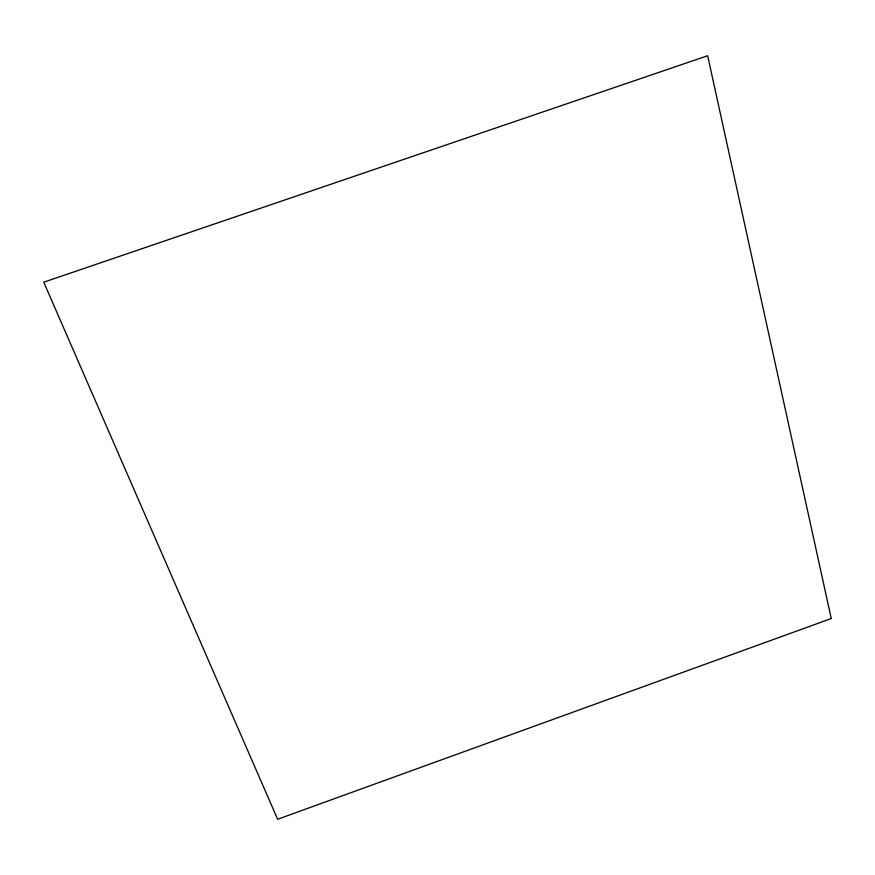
<?xml version="1.0" encoding="UTF-8"?>
<svg xmlns="http://www.w3.org/2000/svg" width="875" height="875" viewBox="0 0 875 875"><rect width="100%" height="100%" fill="white"/><g stroke="black" fill="none" stroke-linecap="round" stroke-linejoin="round"><path stroke-width="1.31" d="M831.25 618.538L277.637 819.262L43.75 282.198L707.656 55.738L831.25 618.538"/></g></svg>
